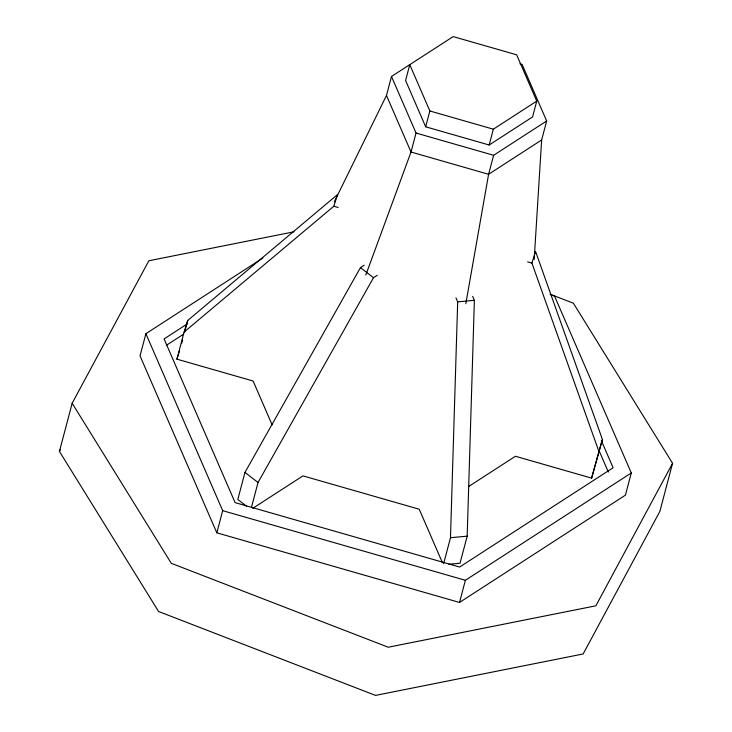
<?xml version="1.0" encoding="UTF-8"?>
<svg xmlns="http://www.w3.org/2000/svg" width="732" height="732" viewBox="0 0 732 732"><rect width="100%" height="100%" fill="white"/><g stroke="black" fill="none" stroke-linecap="round" stroke-linejoin="round"><path stroke-width="1.1" d="M443.619 563.695L450.482 537.709L457.683 301.849L455.963 297.897M448.899 564.262L460.035 563.237L467.181 536.172L474.382 300.312L472.662 296.35M534.186 259.503L541.643 139.977L546.658 120.981L522.108 64.407L519.93 63.785M465.808 303.771L488.601 174.289L493.624 155.294L546.658 120.981M550.016 294.173L573.403 303.222L672.571 463.301L659.843 511.467L583.148 653.96L375.525 695.4L158.597 611.504L59.429 451.424L72.157 403.259L148.852 260.766L293.962 231.806M262.898 258.012L145.897 333.7L140.041 355.862L216.828 532.823L459.522 602.454L625.439 495.125L631.286 472.964L554.508 296.002L551.214 295.06M272.185 424.972L253.116 381.015L176.924 359.156L184.08 332.09L187.721 320.47L337.461 194.62L333.81 206.241L184.08 332.09M181.71 343.198L182.57 339.959M184.574 332.374L187.721 320.47M216.828 532.823L222.684 510.662L145.897 333.7M364.161 265.222L360.446 267.619L244.964 472.414L237.818 499.48L246.519 506.205M251.451 507.395L258.03 482.498L373.503 277.702L377.218 275.296M334.286 201.876L386.478 95.453L391.492 76.467L453.172 36.6L516.664 54.818L536.748 101.108L532.567 116.937L489.159 145.009L425.676 126.801L405.583 80.502L409.774 64.681L429.858 110.971L425.676 126.801M391.492 76.467L416.041 133.032L411.018 152.027L365.79 275.076M489.159 145.009L493.341 129.189L536.748 101.108M459.522 602.454L465.378 580.293L631.286 472.964M468.489 486.624L515.41 456.265L591.602 478.124L602.39 439.438L535.568 251.46L531.926 263.081L598.749 451.058M602.39 439.438L591.602 478.124M176.924 359.156L179.578 350.701M59.429 451.424L60.509 449.421M672.571 463.301L595.875 605.803L388.253 647.234L171.315 563.338L72.157 403.259M187.099 324.02L164.078 338.916L235.109 502.628L459.632 567.044L613.114 467.748L601.347 440.637M166.365 345.312L183.631 334.14M541.643 139.977L488.601 174.289L411.018 152.027L386.478 95.453M252.769 508.337L302.957 475.873L419.226 509.225L442.421 562.679M457.683 301.849L474.382 300.312M450.482 537.709L467.181 536.172M429.858 110.971L493.341 129.189M416.041 133.032L493.624 155.294M333.81 206.241L338.157 207.485M527.589 261.836L531.926 263.081M222.684 510.662L465.378 580.293M360.446 267.619L373.503 277.702M244.964 472.414L258.03 482.498M599.288 451.177L608.338 472.03"/></g></svg>
